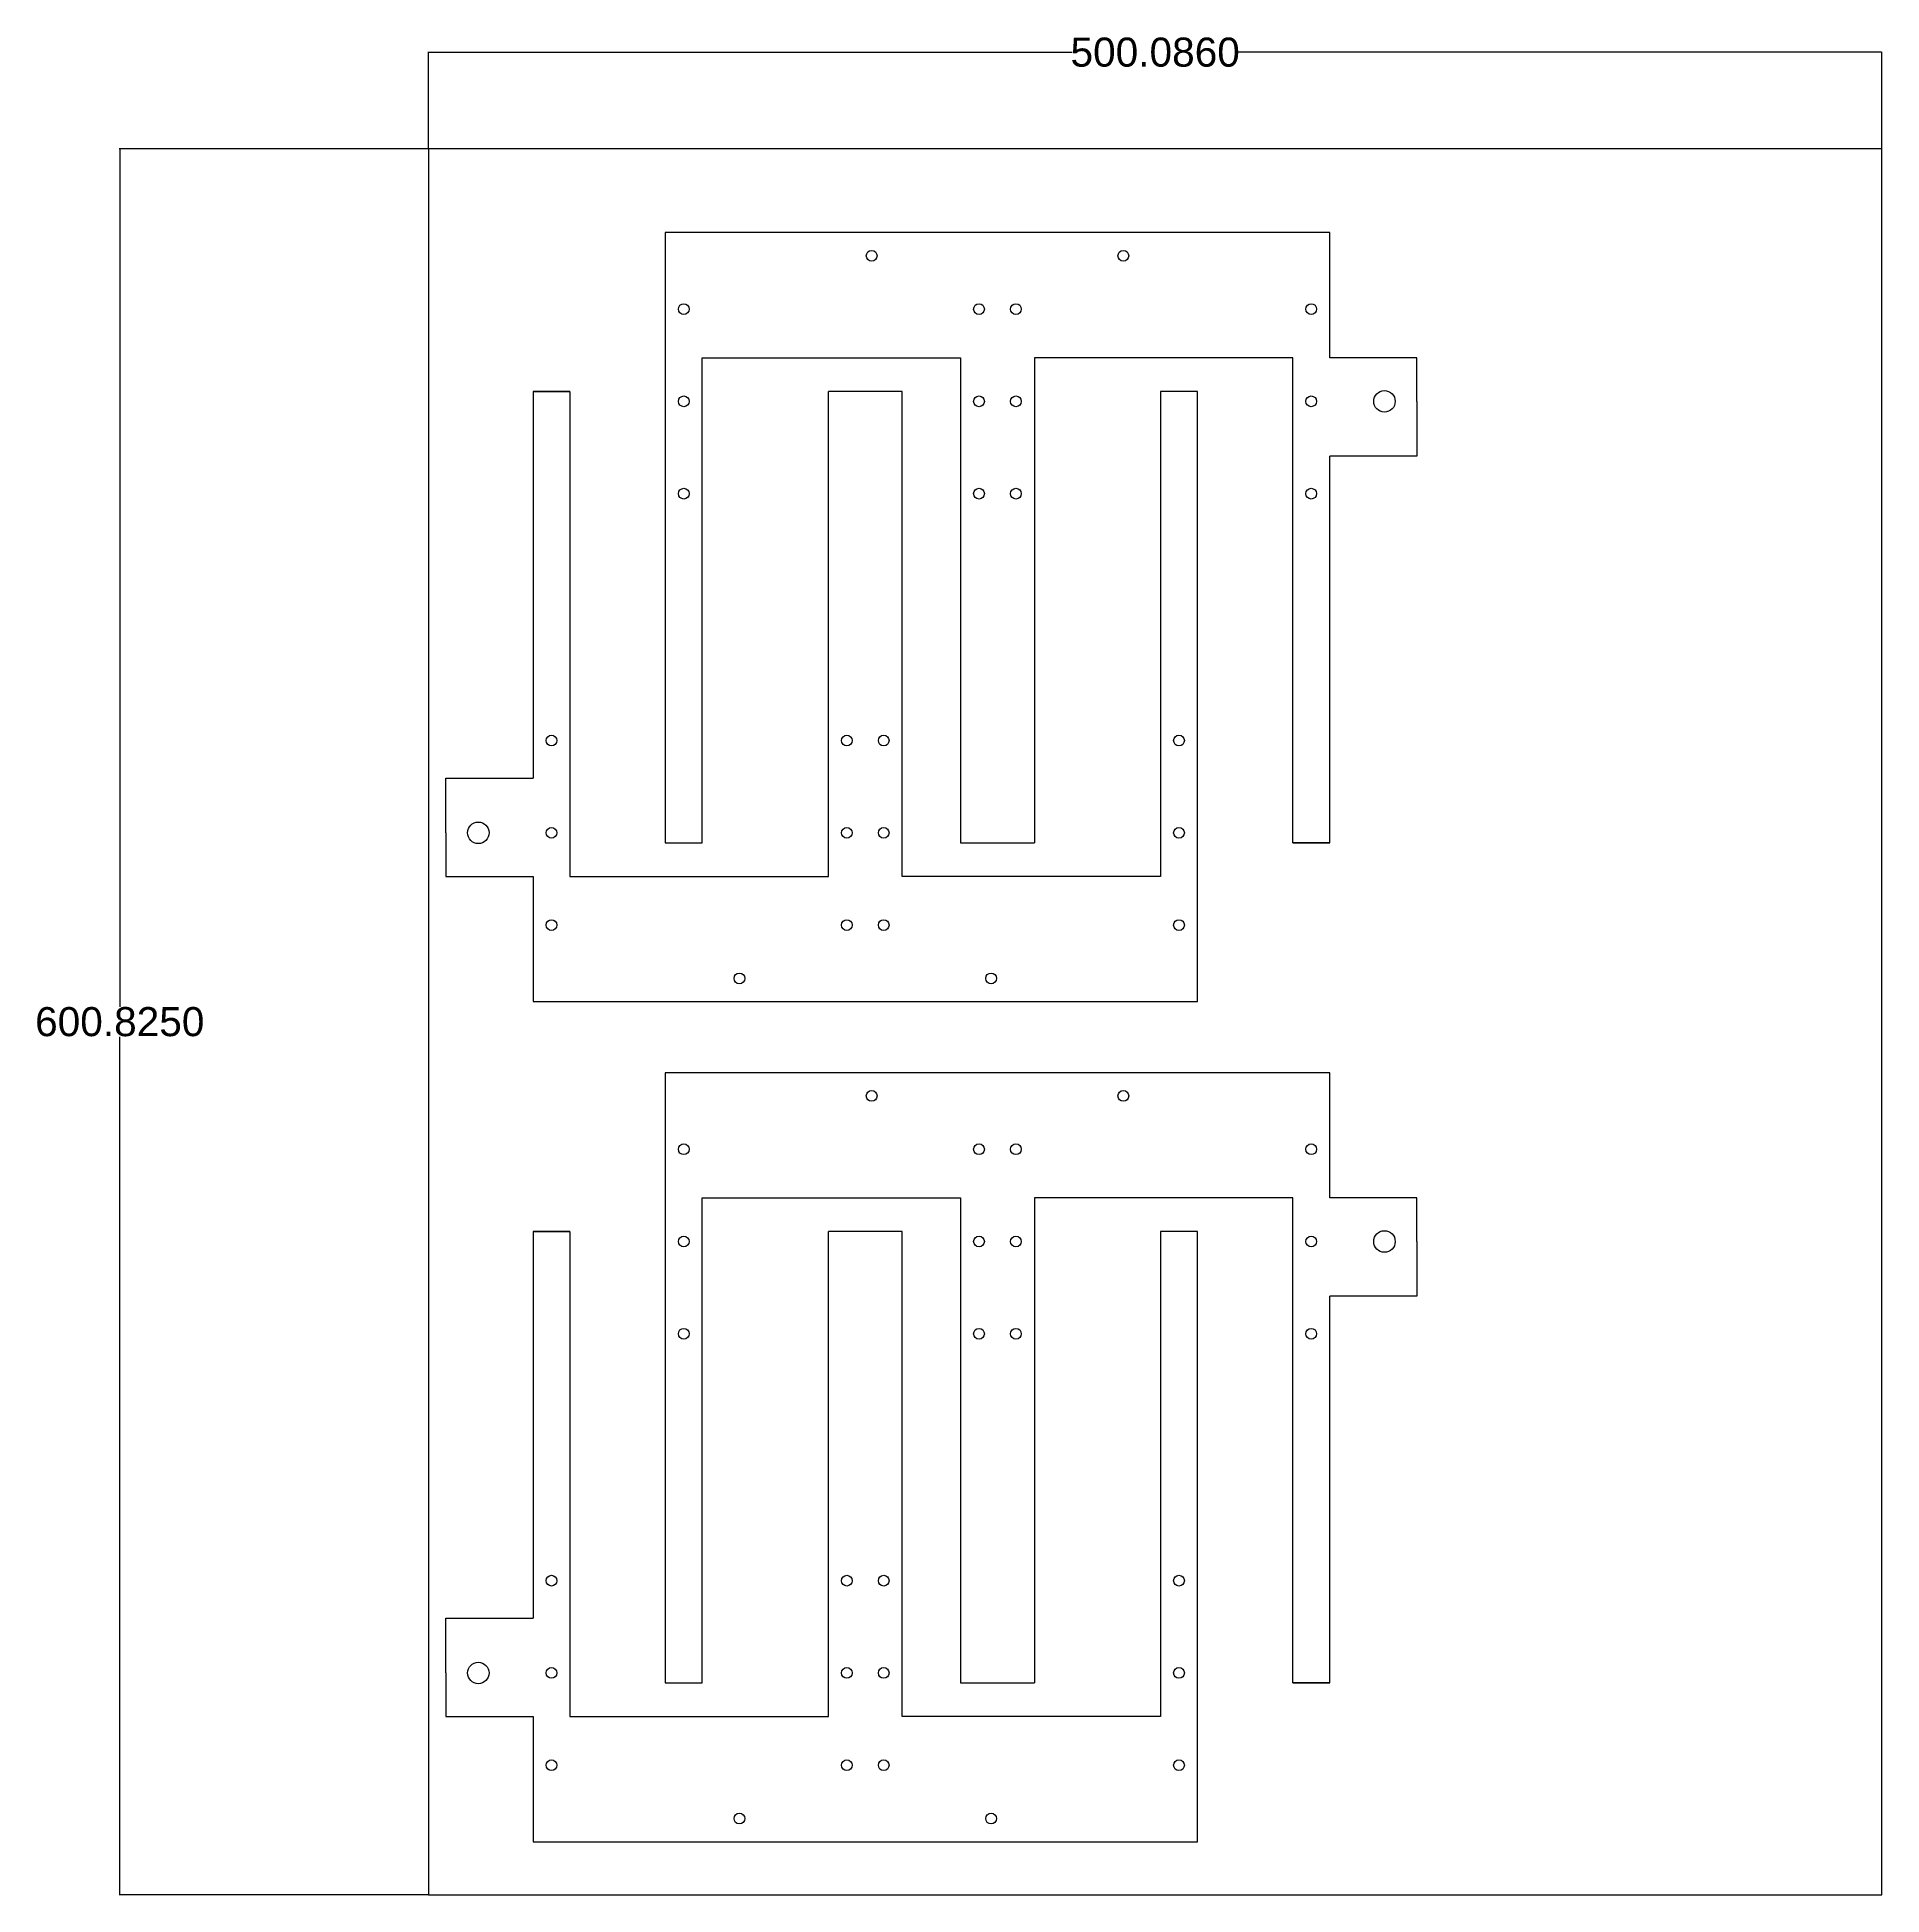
# Model space of a CAD drawing. Header units: inches. Extents: x -135 to 500, y -1 to 638.
import ezdxf

# ---------------------------------------------------------------- set-up
doc = ezdxf.new("R2010")
doc.units = ezdxf.units.IN
doc.header["$MEASUREMENT"] = 0
doc.styles.get("Standard").update_dxf_attribs({"font": 'arial.ttf'})
doc.dimstyles.get("Standard").update_dxf_attribs({"dimtxt": 0.18, "dimasz": 0.18, "dimexe": 0.18, "dimexo": 0.0625, "dimgap": 0.09, "dimtad": 0, "dimtih": 1, "dimtoh": 1, "dimdec": 4, "dimzin": 0, "dimdsep": 46, "dimtxsty": 'Standard', "dimcen": 0.09, "dimadec": 0, "dimazin": 0, "dimtfac": 1, "dimtdec": 4, "dimtofl": 0, "dimtmove": 0, "dimatfit": 3, "dimfxl": 1, "dimtolj": 1, "dimtzin": 0, "dimarcsym": 0})

# ---------------------------------------------------------------- blocks, each defined once
blk = doc.blocks.new('*D12')
at = {"color": 0, "lineweight": -2, "transparency": 16777216}
for p, q in [((-0.09, 600.06), (-0.09, 633.39)), ((0.09, 633.21), (221.36, 633.21)), ((499.82, 633.21), (278.56, 633.21)), ((500, 600.06), (500, 633.39))]:
    blk.add_line(p, q, dxfattribs=at)
at = {"color": 0, "transparency": 16777216}
for points in [[(0.09, 633.24), (0.09, 633.18), (-0.09, 633.21)], [(499.82, 633.24), (499.82, 633.18), (500, 633.21)]]:
    blk.add_solid(points, dxfattribs=at)
at = {"layer": 'Defpoints', "color": 0, "transparency": 16777216}
for p in [(-0.09, 633.21), (-0.09, 600), (500, 600)]:
    blk.add_point(p, dxfattribs=at)
at = {"color": 0, "transparency": 16777216, "insert": (249.96, 633.21), "char_height": 0.18, "attachment_point": 5}
blk.add_mtext('\\A1;{\\H55.55556x;500.0860}', dxfattribs=at)
blk = doc.blocks.new('*D13')
at = {"color": 0, "lineweight": -2, "transparency": 16777216}
for p, q in [((-0.15, 600), (-106.5, 600)), ((-106.32, 599.82), (-106.32, 304.78)), ((-106.32, -0.65), (-106.32, 294.39)), ((-0.15, -0.83), (-106.5, -0.83))]:
    blk.add_line(p, q, dxfattribs=at)
at = {"color": 0, "transparency": 16777216}
for points in [[(-106.35, 599.82), (-106.29, 599.82), (-106.32, 600)], [(-106.35, -0.65), (-106.29, -0.65), (-106.32, -0.83)]]:
    blk.add_solid(points, dxfattribs=at)
at = {"layer": 'Defpoints', "color": 0, "transparency": 16777216}
for p in [(-0.09, 600), (-106.32, -0.83), (-0.09, -0.83)]:
    blk.add_point(p, dxfattribs=at)
at = {"color": 0, "transparency": 16777216, "insert": (-106.32, 299.59), "char_height": 0.18, "attachment_point": 5}
blk.add_mtext('\\A1;{\\H55.55556x;600.8250}', dxfattribs=at)

msp = doc.modelspace()

# ---------------------------------------------------------------- linework, layer by layer
for p, q in [((81.40191, 571.19717), (81.40191, 361.19717)), ((94.10191, 361.19717), (94.10191, 528.09717)), ((94.10191, 528.09717), (183.00191, 528.09717)), ((183.00191, 528.09717), (183.00191, 361.19717)), ((297.30191, 528.09717), (208.40191, 528.09717)), ((208.40191, 528.09717), (208.40191, 361.19717)), ((297.30191, 361.19717), (297.30191, 528.09717)), ((340.00191, 528.09717), (310.00191, 528.09717)), ((340.00191, 513.09717), (340.00191, 528.09717)), ((35.9015, 516.53733), (48.6015, 516.53733)), ((35.9015, 516.53733), (42.2515, 516.53733)), ((48.6015, 516.53733), (48.6015, 349.63733)), ((137.5015, 349.63733), (137.5015, 516.53733)), ((162.9015, 349.63733), (162.9015, 516.53733)), ((264.5015, 516.53733), (251.8015, 516.53733)), ((251.8015, 516.53733), (251.8015, 349.63733)), ((264.5015, 516.53733), (251.8015, 516.53733)), ((264.5015, 306.53733), (264.5015, 516.53733)), ((340.00191, 513.09717), (340.00191, 494.29717)), ((340.00191, 494.29717), (310.00191, 494.29717)), ((5.9015, 364.63733), (5.9015, 383.43733)), ((5.9015, 383.43733), (35.9015, 383.43733)), ((5.9015, 364.63733), (5.9015, 349.63733)), ((81.40191, 361.19717), (94.10191, 361.19717)), ((81.40191, 361.19717), (94.10191, 361.19717)), ((310.00191, 361.19717), (297.30191, 361.19717)), ((310.00191, 361.19717), (303.65191, 361.19717)), ((5.9015, 349.63733), (35.9015, 349.63733)), ((48.6015, 349.63733), (137.5015, 349.63733)), ((251.8015, 349.63733), (162.9015, 349.63733)), ((81.40191, 282.09537), (81.40191, 72.09537)), ((94.10191, 72.09537), (94.10191, 238.99537)), ((94.10191, 238.99537), (183.00191, 238.99537)), ((183.00191, 238.99537), (183.00191, 72.09537)), ((297.30191, 238.99537), (208.40191, 238.99537)), ((208.40191, 238.99537), (208.40191, 72.09537)), ((297.30191, 72.09537), (297.30191, 238.99537)), ((340.00191, 238.99537), (310.00191, 238.99537)), ((340.00191, 223.99537), (340.00191, 238.99537)), ((35.9015, 227.43552), (48.6015, 227.43552)), ((35.9015, 227.43552), (42.2515, 227.43552)), ((48.6015, 227.43552), (48.6015, 60.53552)), ((137.5015, 60.53552), (137.5015, 227.43552)), ((162.9015, 60.53552), (162.9015, 227.43552)), ((264.5015, 227.43552), (251.8015, 227.43552)), ((251.8015, 227.43552), (251.8015, 60.53552)), ((264.5015, 227.43552), (251.8015, 227.43552)), ((264.5015, 17.43552), (264.5015, 227.43552)), ((340.00191, 223.99537), (340.00191, 205.19537)), ((340.00191, 205.19537), (310.00191, 205.19537)), ((5.9015, 75.53552), (5.9015, 94.33552)), ((5.9015, 94.33552), (35.9015, 94.33552)), ((5.9015, 75.53552), (5.9015, 60.53552)), ((81.40191, 72.09537), (94.10191, 72.09537)), ((81.40191, 72.09537), (94.10191, 72.09537)), ((310.00191, 72.09537), (297.30191, 72.09537)), ((310.00191, 72.09537), (303.65191, 72.09537)), ((5.9015, 60.53552), (35.9015, 60.53552)), ((48.6015, 60.53552), (137.5015, 60.53552)), ((251.8015, 60.53552), (162.9015, 60.53552))]:
    msp.add_line(p, q)
msp.add_lwpolyline([(500, 600), (-0.08597, 600), (-0.08597, -0.82501), (500, -0.82501)], close=True)
for points in [[(310.00191, 528.09717), (310.00191, 571.19717), (87.40191, 571.19717), (81.40191, 571.19717)], [(48.6015, 516.53733), (35.9015, 516.53733), (35.9015, 383.43733)], [(162.9015, 516.53733), (137.5015, 516.53733)], [(258.5015, 516.53733), (251.8015, 516.53733)], [(297.30191, 361.19717), (310.00191, 361.19717), (310.00191, 494.29717)], [(87.40191, 361.19717), (94.10191, 361.19717)], [(183.00191, 361.19717), (208.40191, 361.19717)], [(35.9015, 349.63733), (35.9015, 306.53733), (258.5015, 306.53733), (264.5015, 306.53733)], [(310.00191, 238.99537), (310.00191, 282.09537), (87.40191, 282.09537), (81.40191, 282.09537)], [(48.6015, 227.43552), (35.9015, 227.43552), (35.9015, 94.33552)], [(162.9015, 227.43552), (137.5015, 227.43552)], [(258.5015, 227.43552), (251.8015, 227.43552)], [(297.30191, 72.09537), (310.00191, 72.09537), (310.00191, 205.19537)], [(87.40191, 72.09537), (94.10191, 72.09537)], [(183.00191, 72.09537), (208.40191, 72.09537)], [(35.9015, 60.53552), (35.9015, 17.43552), (258.5015, 17.43552), (264.5015, 17.43552)]]:
    msp.add_lwpolyline(points)
for centre, radius in [((152.40191, 563.19717), 1.85), ((239.00191, 563.19717), 1.85), ((87.75191, 544.84717), 1.85), ((189.35191, 544.84717), 1.85), ((202.05191, 544.84717), 1.85), ((303.65191, 544.84717), 1.85), ((87.75191, 513.09717), 1.85), ((189.35191, 513.09717), 1.85), ((202.05191, 513.09717), 1.85), ((303.65191, 513.09717), 1.85), ((328.85191, 513.09717), 3.7), ((87.75191, 481.34717), 1.85), ((189.35191, 481.34717), 1.85), ((202.05191, 481.34717), 1.85), ((303.65191, 481.34717), 1.85), ((42.2515, 396.38733), 1.85), ((143.8515, 396.38733), 1.85), ((156.5515, 396.38733), 1.85), ((258.1515, 396.38733), 1.85), ((17.0515, 364.63733), 3.7), ((42.2515, 364.63733), 1.85), ((143.8515, 364.63733), 1.85), ((156.5515, 364.63733), 1.85), ((258.1515, 364.63733), 1.85), ((42.2515, 332.88733), 1.85), ((143.8515, 332.88733), 1.85), ((156.5515, 332.88733), 1.85), ((258.1515, 332.88733), 1.85), ((106.9015, 314.53733), 1.85), ((193.5015, 314.53733), 1.85), ((152.40191, 274.09537), 1.85), ((239.00191, 274.09537), 1.85), ((87.75191, 255.74537), 1.85), ((189.35191, 255.74537), 1.85), ((202.05191, 255.74537), 1.85), ((303.65191, 255.74537), 1.85), ((87.75191, 223.99537), 1.85), ((189.35191, 223.99537), 1.85), ((202.05191, 223.99537), 1.85), ((303.65191, 223.99537), 1.85), ((328.85191, 223.99537), 3.7), ((87.75191, 192.24537), 1.85), ((189.35191, 192.24537), 1.85), ((202.05191, 192.24537), 1.85), ((303.65191, 192.24537), 1.85), ((42.2515, 107.28552), 1.85), ((143.8515, 107.28552), 1.85), ((156.5515, 107.28552), 1.85), ((258.1515, 107.28552), 1.85), ((17.0515, 75.53552), 3.7), ((42.2515, 75.53552), 1.85), ((143.8515, 75.53552), 1.85), ((156.5515, 75.53552), 1.85), ((258.1515, 75.53552), 1.85), ((42.2515, 43.78552), 1.85), ((143.8515, 43.78552), 1.85), ((156.5515, 43.78552), 1.85), ((258.1515, 43.78552), 1.85), ((106.9015, 25.43552), 1.85), ((193.5015, 25.43552), 1.85)]:
    msp.add_circle(centre, radius)

# ---------------------------------------------------------------- dimensions: what is measured, and where the dimension line sits
dim = msp.add_linear_dim(base=(-0.08597, 633.21055), p1=(500, 600), p2=(-0.08597, 600), text='{\\H55.55556x;<>}', dimstyle='Standard')
dim.commit()
dim.dimension.update_dxf_attribs({"geometry": '*D12', "text_midpoint": (249.95702, 633.21055)})
dim = msp.add_linear_dim(base=(-106.31952, -0.82501), p1=(-0.08597, 600), p2=(-0.08597, -0.82501), angle=90, text='{\\H55.55556x;<>}', dimstyle='Standard')
dim.commit()
dim.dimension.update_dxf_attribs({"geometry": '*D13', "text_midpoint": (-106.31952, 299.58749)})

doc.saveas('drawing.dxf')
